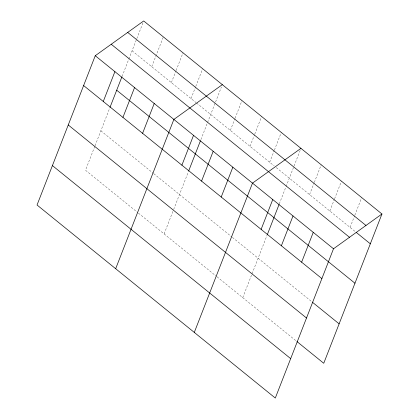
<?xml version="1.0" encoding="UTF-8"?>
<svg xmlns="http://www.w3.org/2000/svg" width="419" height="419" viewBox="0 0 419 419"><rect width="100%" height="100%" fill="white"/><g stroke="black" fill="none" stroke-linecap="round" stroke-linejoin="round"><path stroke-width="0.31" stroke-dasharray="2.1 1.57" d="M94.804 146.346L85.492 170.234L137.909 212.705M95.04 145.749L109.809 107.856M122.055 76.462L128.575 59.734M128.806 59.137L136.578 39.213M136.814 38.6L143.46 21.558M151.725 66.7L163.352 36.877M171.381 82.627L175.891 71.062M176.127 70.455L183.009 52.799M191.038 98.554L195.547 86.99M195.783 86.382L202.665 68.726M164.117 233.938L173.435 210.05M173.665 209.453L188.44 171.56M200.911 139.569L221.373 87.089M230.35 130.403L234.86 118.839M235.096 118.231L241.978 100.581M250.007 146.331L254.516 134.766M254.752 134.159L261.634 116.503M269.663 162.258L274.173 150.693M274.408 150.086L281.29 132.43M242.742 297.642L267.065 235.263M279.305 203.87L285.826 187.141M286.057 186.544L293.829 166.615M294.065 166.008L300.711 148.965M309.573 194.594L314.082 183.024M314.318 182.417L321.2 164.767M329.821 210.998L334.331 199.434M334.572 198.826L341.454 181.176M350.075 227.407L354.584 215.843M354.82 215.235L361.702 197.585M132.069 50.778L196.076 102.639M196.579 103.048L274.199 165.934M276.215 167.563L355.139 231.513M100.859 130.817L153.281 173.283M153.783 173.691L231.906 236.986M232.409 237.395L311.783 301.706M138.411 213.114L216.534 276.409M217.037 276.818L296.411 341.129"/><path stroke-width="0.63" d="M95.249 55.722L37.045 205.011L275.304 398.05L333.508 248.766L381.955 213.989L143.696 20.95L95.249 55.722L333.508 248.766M103.278 101.477L114.906 71.649M110.04 107.269L121.819 77.059M122.935 117.399L134.562 87.576M142.591 133.326L154.218 103.498M115.67 268.715L173.875 119.425L222.321 84.654M181.904 165.18L193.531 135.353M188.665 170.973L200.444 140.763M201.56 181.102L213.187 151.28M221.216 197.03L232.844 167.202M194.296 332.414L252.5 183.129L300.947 148.357M261.126 229.366L272.753 199.538M267.296 234.677L279.07 204.467M281.374 245.775L293.007 215.947M301.628 262.179L313.255 232.356M381.955 213.989L323.751 363.278L296.919 341.537M127.706 32.425L365.97 225.464M356.15 232.33L370.328 243.816M111.234 44.246L349.498 237.29M116.697 90.2L354.956 283.239M83.622 85.549L321.881 278.588M312.286 302.115L339.123 323.856M68.25 124.972L306.509 318.011M52.412 165.589L290.676 358.627"/></g></svg>
